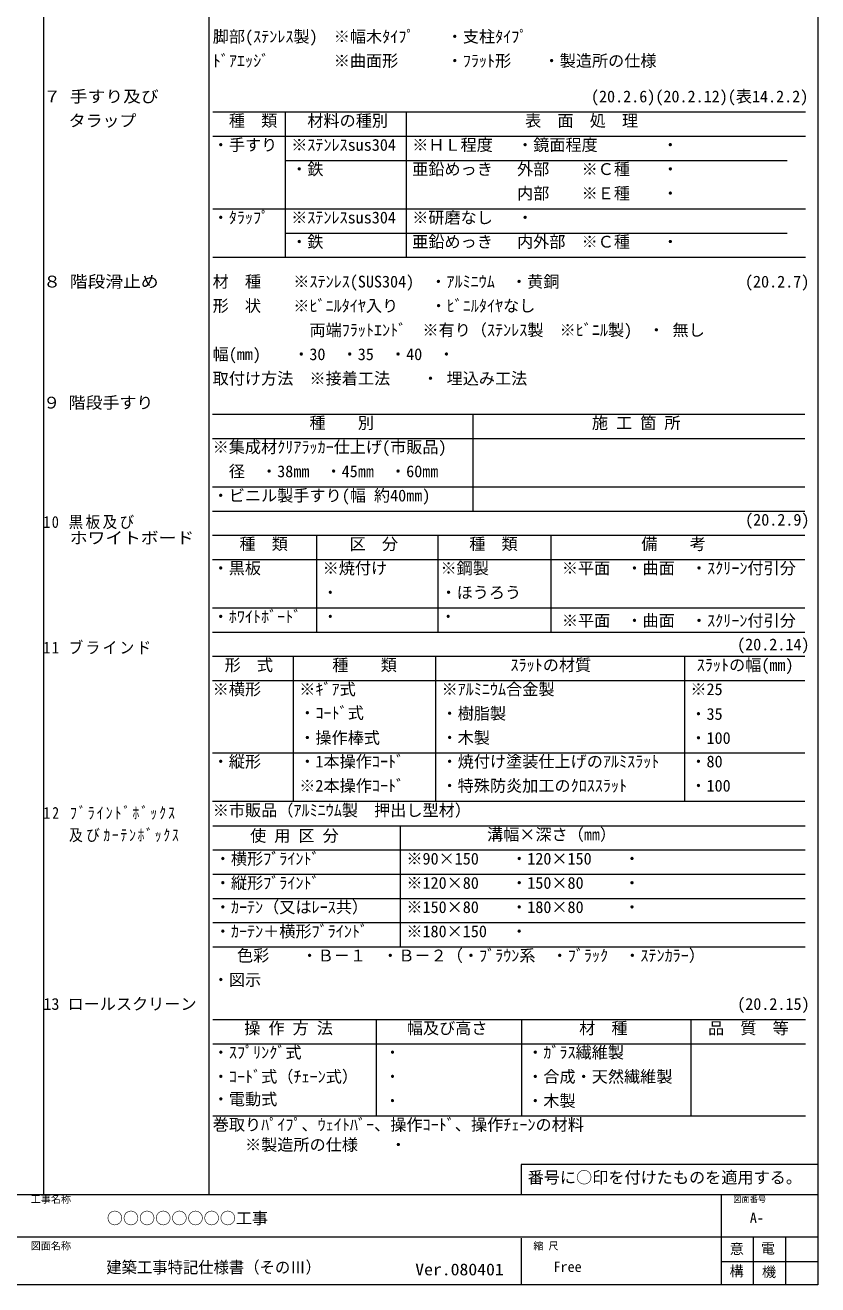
# Model space of a CAD drawing. Units: millimetres on the paper. Extents: x -398 to 394, y -286 to 284.
# Drawn here: x 197.3 to 393.8, y -285.6 to 26.6 of the extents above; entities that cross this region are included whole.
import ezdxf
from ezdxf.enums import TextEntityAlignment as Align

# ---------------------------------------------------------------- set-up
doc = ezdxf.new("R2010")
doc.units = ezdxf.units.MM
doc.layers.add('0-1', color=4, linetype='Continuous', lineweight=9)
doc.layers.add('0-F_ﾀｲﾄﾙ', color=5, linetype='Continuous', lineweight=9)
doc.layers.add('0-2_文字', color=7, linetype='Continuous')
doc.styles.add('ＭＳ ゴシック', font='')
doc.styles.get('ＭＳ ゴシック').set_extended_font_data('MS Gothic')

msp = doc.modelspace()

# ---------------------------------------------------------------- linework, layer by layer
at = {"layer": '0-1'}
for p, q in [((201.814, 284.35), (201.814, -263.15)), ((242.814, 284.35), (242.814, -263.15)), ((243.796, 5.079), (390.797, 5.079)), ((261.752, 5.079), (261.752, -30.921)), ((291.752, 5.079), (291.752, -30.921)), ((243.796, -0.921), (390.797, -0.921)), ((261.752, -6.921), (386.253, -6.921)), ((243.796, -18.921), (390.797, -18.921)), ((261.752, -24.921), (386.253, -24.921)), ((243.796, -30.921), (390.797, -30.921)), ((243.782, -69.813), (390.631, -69.813)), ((308.282, -69.813), (308.282, -93.813)), ((243.782, -75.813), (390.631, -75.813)), ((243.782, -87.813), (390.631, -87.813)), ((243.782, -93.813), (390.631, -93.813)), ((243.782, -99.813), (390.631, -99.813)), ((269.546, -99.813), (269.546, -123.813)), ((299.633, -99.813), (299.633, -123.813)), ((327.642, -99.813), (327.642, -123.813)), ((243.782, -105.813), (390.631, -105.813)), ((243.782, -117.813), (390.631, -117.813)), ((243.782, -123.813), (390.631, -123.813)), ((243.782, -129.813), (390.631, -129.813)), ((263.759, -129.813), (263.759, -165.725)), ((299.026, -129.813), (299.026, -165.725)), ((360.723, -129.813), (360.723, -165.725)), ((243.782, -135.813), (390.631, -135.813)), ((243.782, -153.725), (390.631, -153.725)), ((243.782, -165.725), (390.631, -165.725)), ((243.814, -171.813), (390.663, -171.813)), ((290.314, -171.813), (290.314, -201.813)), ((243.814, -177.813), (390.663, -177.813)), ((243.814, -183.813), (390.663, -183.813)), ((243.814, -189.813), (390.663, -189.813)), ((243.814, -195.813), (390.663, -195.813)), ((243.814, -201.813), (390.663, -201.813)), ((243.814, -219.813), (390.8, -219.813)), ((284.314, -219.813), (284.314, -243.693)), ((320.314, -219.813), (320.314, -243.693)), ((362.314, -219.813), (362.314, -243.693)), ((243.814, -225.813), (390.8, -225.813)), ((243.814, -243.693), (390.8, -243.693))]:
    msp.add_line(p, q, dxfattribs=at)
at = {"layer": '0-F_ﾀｲﾄﾙ', "color": 7}
for p, q in [((-398.185, -263.15), (393.814, -263.15)), ((-398.185, -263.15), (393.814, -263.15)), ((-398.185, -263.15), (393.814, -263.15)), ((369.814, -263.15), (369.814, -285.565)), ((107.564, -273.65), (393.814, -273.65)), ((320.281, -274.034), (320.281, -285.565)), ((377.814, -273.65), (377.814, -285.565)), ((385.814, -273.65), (385.814, -285.565)), ((369.814, -279.8), (393.814, -279.8)), ((393.814, -285.565), (-398.185, -285.565))]:
    msp.add_line(p, q, dxfattribs=at)
for points in [[(-398.185, -285.565), (-398.185, 284.35), (393.814, 284.35), (393.814, -285.565)], [(393.814, -255.758), (320.281, -255.758), (320.281, -263.15)]]:
    msp.add_lwpolyline(points, dxfattribs=at)

# ---------------------------------------------------------------- texts
at = {"layer": '0-2_文字', "style": 'ＭＳ ゴシック'}
for s, p in [('脚部(ｽﾃﾝﾚｽ製)\u3000※幅木ﾀｲﾌﾟ\u3000\u3000・支柱ﾀｲﾌﾟ', (243.814, 21.422)), ('ﾄﾞｱｴｯｼﾞ\u3000\u3000 \u3000 ※曲面形\u3000\u3000\u3000・ﾌﾗｯﾄ形\u3000\u3000・製造所の仕様', (243.814, 15.422)), ('                                               (20.2.6)(20.2.12)(表14.2.2)', (243.796, 6.579)), ('\u3000種\u3000類', (243.796, 0.579)), ('\u3000材料の種別', (263.252, 0.579)), ('\u3000\u3000\u3000\u3000\u3000\u3000\u3000表\u3000面\u3000処\u3000理', (293.252, 0.579)), ('・手すり', (243.796, -5.421)), ('※ｽﾃﾝﾚｽsus304', (263.252, -5.421)), ('※ＨＬ程度\u3000 ・鏡面程度\u3000\u3000\u3000  ・\u3000', (293.252, -5.421)), ('・鉄', (263.252, -11.421)), ('亜鉛めっき \u3000外部\u3000\u3000※Ｃ種\u3000\u3000・ ', (293.252, -11.421)), ('\u3000\u3000\u3000\u3000\u3000\u3000 内部\u3000\u3000※Ｅ種\u3000\u3000・ ', (293.252, -17.421)), ('・ﾀﾗｯﾌﾟ', (243.796, -23.421)), ('※ｽﾃﾝﾚｽsus304', (263.252, -23.421)), ('※研磨なし \u3000・\u3000', (293.252, -23.421)), ('・鉄', (263.252, -29.421)), ('亜鉛めっき\u3000 内外部\u3000※Ｃ種\u3000\u3000・\u3000', (293.252, -29.421)), ('材\u3000種\u3000\u3000※ｽﾃﾝﾚｽ(SUS304)\u3000・ｱﾙﾐﾆｳﾑ\u3000・黄銅\u3000\u3000\u3000\u3000\u3000\u3000\u3000\u3000\u3000\u3000 \u3000(20.2.7)', (243.782, -39.301)), ('形\u3000状\u3000\u3000※ﾋﾞﾆﾙﾀｲﾔ入り\u3000\u3000・ﾋﾞﾆﾙﾀｲﾔなし', (243.782, -45.301)), ('\u3000\u3000\u3000\u3000\u3000\u3000両端ﾌﾗｯﾄｴﾝﾄﾞ\u3000※有り（ｽﾃﾝﾚｽ製\u3000※ﾋﾞﾆﾙ製)\u3000・ 無し', (243.782, -51.301)), ('幅(mm)\u3000\u3000・30\u3000・35\u3000・40\u3000・\u3000\u3000', (243.782, -57.301)), ('取付け方法\u3000※接着工法\u3000\u3000・ 埋込み工法', (243.782, -63.301)), ('\u3000\u3000\u3000\u3000\u3000\u3000種\u3000\u3000別', (243.782, -74.313)), ('\u3000\u3000\u3000\u3000\u3000\u3000\u3000施 工 箇 所', (309.782, -74.313)), ('※集成材ｸﾘｱﾗｯｶｰ仕上げ(市販品)', (243.782, -80.313)), ('\u3000径\u3000・38mm\u3000・45㎜\u3000・60㎜\u3000', (243.782, -86.313)), ('・ビニル製手すり(幅 約40㎜)', (243.782, -92.313)), ('\u3000\u3000\u3000\u3000\u3000\u3000\u3000\u3000\u3000\u3000\u3000\u3000\u3000\u3000\u3000\u3000\u3000\u3000\u3000\u3000\u3000\u3000\u3000 \u3000\u3000\u3000\u3000\u3000\u3000\u3000\u3000 \u3000(20.2.9)', (243.782, -98.313)), ('種\u3000類', (250.428, -104.313)), ('区\u3000分', (277.738, -104.313)), ('種\u3000類', (307.395, -104.313)), ('\u3000\u3000\u3000\u3000\u3000\u3000備\u3000\u3000考', (326.052, -104.313)), ('・黒板', (243.782, -110.313)), ('※焼付け', (271.046, -110.313)), ('※鋼製', (300.272, -110.313)), ('※平面\u3000・曲面\u3000・ｽｸﾘｰﾝ付引分', (330.357, -110.313)), ('・ほうろう', (300.272, -116.337)), ('・ﾎﾜｲﾄﾎﾞｰﾄﾞ', (243.782, -122.313)), ('※平面\u3000・曲面\u3000・ｽｸﾘｰﾝ付引分', (330.357, -123.311)), ('\u3000\u3000\u3000\u3000\u3000\u3000\u3000\u3000\u3000\u3000\u3000\u3000\u3000\u3000\u3000\u3000\u3000\u3000\u3000\u3000\u3000\u3000\u3000\u3000\u3000\u3000\u3000\u3000\u3000\u3000\u3000 \u3000(20.2.14)', (243.782, -129.224)), ('形\u3000式', (246.755, -134.313)), ('種\u3000\u3000類', (273.437, -134.313)), ('ｽﾗｯﾄの材質', (317.625, -134.313)), ('ｽﾗｯﾄの幅(mm)', (363.812, -134.313)), ('※横形', (243.782, -140.313)), ('※ｷﾞｱ式', (265.259, -140.313)), ('※ｱﾙﾐﾆｳﾑ合金製', (300.526, -140.313)), ('※25', (362.223, -140.313)), ('・ｺｰﾄﾞ式', (265.259, -146.192)), ('・樹脂製', (300.526, -146.313)), ('・35', (362.223, -146.441)), ('・操作棒式', (265.259, -152.339)), ('・木製', (300.526, -152.318)), ('・100', (362.223, -152.401)), ('・縦形', (243.782, -158.225)), ('・1本操作ｺｰﾄﾞ', (265.259, -158.225)), ('・焼付け塗装仕上げのｱﾙﾐｽﾗｯﾄ', (300.526, -158.225)), ('・80', (362.223, -158.225)), ('※2本操作ｺｰﾄﾞ', (265.259, -164.225)), ('・特殊防炎加工のｸﾛｽｽﾗｯﾄ', (300.526, -164.225)), ('・100', (362.223, -164.225)), ('※市販品（ｱﾙﾐﾆｳﾑ製\u3000押出し型材）', (243.814, -170.313)), ('\u3000\u3000使 用 区 分', (245.066, -176.617)), ('\u3000\u3000\u3000\u3000\u3000溝幅×深さ（㎜）', (291.814, -176.313)), ('・横形ﾌﾞﾗｲﾝﾄﾞ', (244.308, -182.313)), ('※90×150\u3000\u3000・120×150\u3000\u3000・\u3000', (291.814, -182.313)), ('・縦形ﾌﾞﾗｲﾝﾄﾞ', (244.308, -188.313)), ('※120×80\u3000\u3000・150×80\u3000\u3000 ・\u3000', (291.814, -188.313)), ('・ｶｰﾃﾝ（又はﾚｰｽ共）', (244.308, -194.313)), ('※150×80\u3000\u3000・180×80\u3000\u3000 ・\u3000', (291.814, -194.313)), ('・ｶｰﾃﾝ＋横形ﾌﾞﾗｲﾝﾄﾞ', (244.308, -200.313)), ('※180×150\u3000 ・\u3000', (291.814, -200.313)), ('色彩\u3000\u3000・Ｂ－１\u3000・Ｂ－２（・ﾌﾞﾗｳﾝ系\u3000・ﾌﾞﾗｯｸ\u3000・ｽﾃﾝｶﾗｰ）', (249.814, -206.313)), ('・図示', (243.814, -212.313)), ('13 ロールスクリーン', (201.814, -218.313)), ('\u3000\u3000\u3000\u3000\u3000\u3000\u3000\u3000\u3000\u3000\u3000\u3000\u3000\u3000\u3000\u3000\u3000\u3000\u3000\u3000 \u3000\u3000\u3000\u3000\u3000\u3000\u3000\u3000\u3000\u3000\u3000\u3000(20.2.15)', (243.814, -218.313)), ('操 作 方 法', (251.619, -224.313)), ('幅及び高さ', (291.917, -224.313)), ('材\u3000種', (334.655, -224.313)), ('品\u3000質\u3000等', (366.6, -224.313)), ('・ｽﾌﾟﾘﾝｸﾞ式', (243.814, -230.313)), ('・ｶﾞﾗｽ繊維製', (321.764, -230.313)), ('・ｺｰﾄﾞ式（ﾁｪｰﾝ式）', (243.814, -236.313)), ('・合成・天然繊維製', (321.764, -236.313)), ('・電動式', (243.814, -241.893)), ('・木製', (321.764, -242.313)), ('巻取りﾊﾟｲﾌﾟ、ｳｪｲﾄﾊﾞｰ、操作ｺｰﾄﾞ、操作ﾁｪｰﾝの材料', (243.814, -248.225)), ('\u3000\u3000※製造所の仕様\u3000\u3000・\u3000', (243.814, -253.191))]:
    msp.add_text(s, height=2.933, dxfattribs=at).set_placement(p, align=Align.BOTTOM_LEFT)
for s, width, p in [('７ 手すり及び', 1.1, (201.796, 6.579)), ('\u3000 タラップ', 1.05, (201.796, 0.579)), ('８ 階段滑止め', 1.1, (201.782, -39.301)), ('９ 階段手すり', 1.05, (201.782, -69.301)), ('\u3000 ホワイトボード', 1.1, (201.782, -102.805)), ('・', 0.95, (271.046, -116.337)), ('・', 0.95, (271.046, -122.313)), ('・', 0.95, (300.272, -122.313)), ('・', 0.95, (286.47, -230.313)), ('・', 0.95, (286.47, -236.313)), ('・', 0.95, (286.47, -242.313))]:
    msp.add_text(s, height=2.933, dxfattribs=dict(at, width=width)).set_placement(p, align=Align.BOTTOM_LEFT)
at = {"layer": '0-2_文字', "char_height": 2.933, "attachment_point": 7, "style": 'ＭＳ ゴシック'}
for s, insert in [('\\T1.17;\\W0.9;10\\~黒板及び', (201.782, -98.313)), ('\\T1.17;\\W0.9;11\\~ブラインド', (201.782, -129.286)), ('\\T1.3;\\W0.85;12\\~ﾌﾞﾗｲﾝﾄﾞﾎﾞｯｸｽ', (201.814, -170.313)), ('\\T1.25;\\W0.85;\\~\\~\\~及びｶｰﾃﾝﾎﾞｯｸｽ', (201.814, -175.899))]:
    msp.add_mtext(s, dxfattribs=dict(at, insert=insert))
at = {"layer": '0-F_ﾀｲﾄﾙ', "color": 7, "style": 'ＭＳ ゴシック'}
for s, height, p in [('番号に○印を付けたものを適用する。', 2.933, (321.883, -261.305)), ('工事名称', 1.833, (198.675, -265.8)), ('図面番号', 1.466, (372.814, -265.55)), ('○○○○○○○○工事', 2.933, (217.528, -271.402)), ('A-', 2.566, (376.962, -271.011)), ('図面名称', 1.833, (198.675, -277.4)), ('縮 尺', 1.833, (323.281, -277.4)), ('意', 2.566, (371.978, -278.713)), ('電', 2.566, (379.701, -278.575)), ('Free', 2.566, (328.281, -283.15)), ('構', 2.566, (371.932, -284.229)), ('機', 2.566, (379.976, -284.412))]:
    msp.add_text(s, height=height, dxfattribs=at).set_placement(p, align=Align.BOTTOM_LEFT)
at = {"layer": '0-F_ﾀｲﾄﾙ', "color": 7, "style": 'ＭＳ ゴシック', "width": 0.95}
msp.add_text('建築工事特記仕様書（そのⅢ）', height=2.933, dxfattribs=at).set_placement((217.416, -283.563), align=Align.BOTTOM_LEFT)
at = {"layer": '0-F_ﾀｲﾄﾙ', "color": 3, "style": 'ＭＳ ゴシック', "width": 1.1}
msp.add_text('Ver.080401', height=2.933, dxfattribs=at).set_placement((294.009, -284.099), align=Align.BOTTOM_LEFT)

doc.saveas('drawing.dxf')
